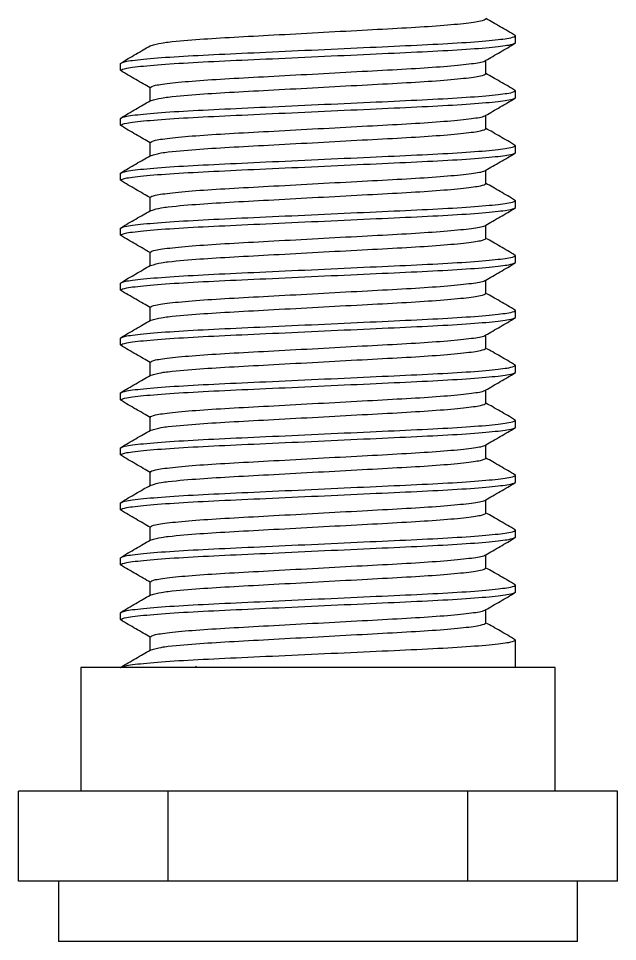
# Model space of a CAD drawing. Header units: inches. Extents: x 185 to 315, y 0 to 83.
# Drawn here: x 296.297 to 297.509, y 44.034 to 45.901 of the extents above; entities that cross this region are included whole.
import ezdxf

# ---------------------------------------------------------------- set-up
doc = ezdxf.new("R2010")
doc.units = ezdxf.units.IN
doc.header["$LTSCALE"] = 0.5
doc.header["$MEASUREMENT"] = 0
doc.layers.get('0').update_dxf_attribs({"color": 255, "linetype": 'CONTINUOUS'})
doc.layers.add('Hardware', color=242, linetype='CONTINUOUS')

# ---------------------------------------------------------------- blocks, each defined once
blk = doc.blocks.new('*U109')
at = {"layer": 'Hardware', "transparency": 16777216}
for p, q in [((0.4, 1.8179), (0.4, 1.8318)), ((-0.4, 1.7623), (-0.4, 1.7762)), ((0.3399, 1.7554), (0.3399, 1.7825)), ((-0.3399, 1.7005), (-0.3399, 1.7269)), ((0.4, 1.7068), (0.4, 1.7207)), ((-0.4, 1.6512), (-0.4, 1.6651)), ((0.3399, 1.6443), (0.3399, 1.6714)), ((-0.3399, 1.5894), (-0.3399, 1.6158)), ((0.4, 1.5957), (0.4, 1.6096)), ((-0.4, 1.5401), (-0.4, 1.554)), ((0.3399, 1.5332), (0.3399, 1.5603)), ((-0.3399, 1.4783), (-0.3399, 1.5047)), ((0.4, 1.4846), (0.4, 1.4984)), ((-0.4, 1.429), (-0.4, 1.4429)), ((0.3399, 1.4221), (0.3399, 1.4491)), ((-0.3399, 1.3672), (-0.3399, 1.3936)), ((0.4, 1.3734), (0.4, 1.3873)), ((-0.4, 1.3179), (-0.4, 1.3318)), ((0.3399, 1.3109), (0.3399, 1.338)), ((-0.3399, 1.2561), (-0.3399, 1.2825)), ((0.4, 1.2623), (0.4, 1.2762)), ((-0.4, 1.2068), (-0.4, 1.2207)), ((0.3399, 1.1998), (0.3399, 1.2269)), ((-0.3399, 1.145), (-0.3399, 1.1714)), ((0.4, 1.1512), (0.4, 1.1651)), ((-0.4, 1.0957), (-0.4, 1.1096)), ((0.3399, 1.0887), (0.3399, 1.1158)), ((-0.3399, 1.0339), (-0.3399, 1.0603)), ((0.4, 1.0401), (0.4, 1.054)), ((-0.4, 0.9846), (-0.4, 0.9984)), ((0.3399, 0.9776), (0.3399, 1.0047)), ((-0.3399, 0.9227), (-0.3399, 0.9491)), ((0.4, 0.929), (0.4, 0.9429)), ((-0.4, 0.8734), (-0.4, 0.8873)), ((0.3399, 0.8665), (0.3399, 0.8936)), ((-0.3399, 0.8116), (-0.3399, 0.838)), ((0.4, 0.8179), (0.4, 0.8318)), ((-0.4, 0.7623), (-0.4, 0.7762)), ((0.3399, 0.7554), (0.3399, 0.7825)), ((-0.3399, 0.7005), (-0.3399, 0.7269)), ((0.4, 0.7068), (0.4, 0.7207)), ((-0.4, 0.6512), (-0.4, 0.6651)), ((0.3399, 0.6443), (0.3399, 0.6714)), ((-0.3399, 0.5894), (-0.3399, 0.6158)), ((0.4, 0.554), (0.4, 0.6096)), ((-0.48, 0.554), (-0.48, 0.304)), ((0.48, 0.554), (-0.48, 0.554)), ((0.48, 0.304), (0.48, 0.554)), ((-0.6062, 0.122), (-0.6062, 0.304)), ((-0.3031, 0.304), (-0.6062, 0.304)), ((-0.3031, 0.122), (-0.3031, 0.304)), ((0.3031, 0.304), (-0.3031, 0.304)), ((0.3031, 0.122), (0.3031, 0.304)), ((0.6062, 0.304), (0.3031, 0.304)), ((0.6062, 0.122), (0.6062, 0.304)), ((-0.3031, 0.122), (-0.6062, 0.122)), ((-0.525, 0.122), (-0.525, 0)), ((0.3031, 0.122), (-0.3031, 0.122)), ((0.6062, 0.122), (0.3031, 0.122)), ((0.525, 0), (0.525, 0.122)), ((0.525, 0), (-0.525, 0))]:
    blk.add_line(p, q, dxfattribs=at)
for points, knots in [([(0.4, 1.8318), (0.3939, 1.8359), (0.3839, 1.8417), (0.3688, 1.8504), (0.3541, 1.8589), (0.3445, 1.8645), (0.3399, 1.8672)], [0, 0, 0, 0, 0.255288, 0.510529, 0.765723, 1, 1, 1, 1]), ([(-0.3399, 1.8116), (-0.3206, 1.8175), (-0.2887, 1.8212), (-0.2418, 1.8251), (-0.172, 1.8295), (-0.0894, 1.8338), (0, 1.8387), (0.0895, 1.8436), (0.1718, 1.848), (0.2428, 1.8523), (0.2975, 1.8572), (0.3332, 1.8621), (0.3377, 1.8651), (0.3399, 1.8665)], [0, 0, 0, 0, 0.036864, 0.134856, 0.229491, 0.324126, 0.422118, 0.520111, 0.614746, 0.70938, 0.807373, 0.905365, 1, 1, 1, 1]), ([(-0.4, 1.7762), (-0.3974, 1.7777), (-0.3922, 1.7806), (-0.3502, 1.7855), (-0.2857, 1.7904), (-0.2022, 1.7947), (-0.1053, 1.7991), (0, 1.804), (0.1053, 1.8089), (0.2022, 1.8133), (0.2856, 1.8176), (0.3509, 1.8225), (0.3857, 1.8269), (0.3957, 1.8294), (0.4, 1.8318)], [0, 0, 0, 0, 0.0800216, 0.1628775, 0.2457335, 0.3257551, 0.4057767, 0.4886326, 0.5714886, 0.6515102, 0.7315318, 0.8143877, 0.8972437, 0.951866, 0.951866, 0.951866, 0.951866]), ([(-0.4, 1.7623), (-0.3974, 1.7638), (-0.3922, 1.7667), (-0.3502, 1.7716), (-0.2857, 1.7765), (-0.2022, 1.7809), (-0.1053, 1.7852), (0, 1.7901), (0.1053, 1.795), (0.2022, 1.7994), (0.2856, 1.8037), (0.3509, 1.8086), (0.3857, 1.813), (0.3957, 1.8155), (0.4, 1.8179)], [0, 0, 0, 0, 0.0800216, 0.1628775, 0.2457335, 0.3257551, 0.4057767, 0.4886326, 0.5714886, 0.6515102, 0.7315318, 0.8143877, 0.8972437, 0.951866, 0.951866, 0.951866, 0.951866]), ([(-0.4, 1.7762), (-0.3939, 1.7803), (-0.3839, 1.7861), (-0.3688, 1.7949), (-0.3541, 1.8034), (-0.3445, 1.809), (-0.3399, 1.8116)], [0, 0, 0, 0, 0.255288, 0.510529, 0.765723, 1, 1, 1, 1]), ([(0.3399, 1.7825), (0.3437, 1.7847), (0.3537, 1.7905), (0.3688, 1.7992), (0.3839, 1.808), (0.3939, 1.8138), (0.4, 1.8179)], [0, 0, 0, 0, 0.249933, 0.499909, 0.749931, 1, 1, 1, 1]), ([(-0.3399, 1.7269), (-0.3377, 1.729), (-0.3332, 1.732), (-0.2975, 1.7369), (-0.2428, 1.7418), (-0.1718, 1.7461), (-0.0895, 1.7505), (0, 1.7554), (0.0895, 1.7603), (0.1718, 1.7646), (0.2428, 1.769), (0.2973, 1.7739), (0.3303, 1.7783), (0.3368, 1.7808), (0.3399, 1.7825)], [0, 0, 0, 0, 0.0841366, 0.171258, 0.2583794, 0.3425159, 0.4266525, 0.5137739, 0.6008953, 0.6850318, 0.7691684, 0.8562898, 0.9434112, 1, 1, 1, 1]), ([(-0.3399, 1.7269), (-0.3437, 1.7291), (-0.3537, 1.7349), (-0.3688, 1.7437), (-0.3839, 1.7524), (-0.3939, 1.7582), (-0.4, 1.7623)], [0, 0, 0, 0, 0.249933, 0.499909, 0.749931, 1, 1, 1, 1]), ([(-0.3399, 1.7005), (-0.3206, 1.7063), (-0.2887, 1.7101), (-0.2418, 1.714), (-0.172, 1.7183), (-0.0894, 1.7227), (0, 1.7276), (0.0895, 1.7325), (0.1718, 1.7369), (0.2428, 1.7412), (0.2975, 1.7461), (0.3332, 1.751), (0.3377, 1.754), (0.3399, 1.7554)], [0, 0, 0, 0, 0.036864, 0.134856, 0.229491, 0.324126, 0.422118, 0.520111, 0.614746, 0.70938, 0.807373, 0.905365, 1, 1, 1, 1]), ([(0.4, 1.7207), (0.3939, 1.7248), (0.3839, 1.7306), (0.3688, 1.7393), (0.3541, 1.7478), (0.3445, 1.7534), (0.3399, 1.7561)], [0, 0, 0, 0, 0.255288, 0.510529, 0.765723, 1, 1, 1, 1]), ([(-0.4, 1.6651), (-0.3974, 1.6665), (-0.3922, 1.6695), (-0.3502, 1.6744), (-0.2857, 1.6793), (-0.2022, 1.6836), (-0.1053, 1.688), (0, 1.6929), (0.1053, 1.6978), (0.2022, 1.7021), (0.2856, 1.7065), (0.3509, 1.7114), (0.3857, 1.7158), (0.3957, 1.7183), (0.4, 1.7207)], [0, 0, 0, 0, 0.0800216, 0.1628775, 0.2457335, 0.3257551, 0.4057767, 0.4886326, 0.5714886, 0.6515102, 0.7315318, 0.8143877, 0.8972437, 0.951866, 0.951866, 0.951866, 0.951866]), ([(-0.4, 1.6512), (-0.3974, 1.6527), (-0.3922, 1.6556), (-0.3502, 1.6605), (-0.2857, 1.6654), (-0.2022, 1.6697), (-0.1053, 1.6741), (0, 1.679), (0.1053, 1.6839), (0.2022, 1.6883), (0.2856, 1.6926), (0.3509, 1.6975), (0.3857, 1.7019), (0.3957, 1.7044), (0.4, 1.7068)], [0, 0, 0, 0, 0.0800216, 0.1628775, 0.2457335, 0.3257551, 0.4057767, 0.4886326, 0.5714886, 0.6515102, 0.7315318, 0.8143877, 0.8972437, 0.951866, 0.951866, 0.951866, 0.951866]), ([(-0.4, 1.6651), (-0.3939, 1.6692), (-0.3839, 1.675), (-0.3688, 1.6838), (-0.3541, 1.6923), (-0.3445, 1.6978), (-0.3399, 1.7005)], [0, 0, 0, 0, 0.255288, 0.510529, 0.765723, 1, 1, 1, 1]), ([(0.3399, 1.6714), (0.3437, 1.6736), (0.3537, 1.6794), (0.3688, 1.6881), (0.3839, 1.6969), (0.3939, 1.7027), (0.4, 1.7068)], [0, 0, 0, 0, 0.249933, 0.499909, 0.749931, 1, 1, 1, 1]), ([(-0.3399, 1.6158), (-0.3377, 1.6179), (-0.3332, 1.6209), (-0.2975, 1.6258), (-0.2428, 1.6307), (-0.1718, 1.635), (-0.0895, 1.6394), (0, 1.6443), (0.0895, 1.6492), (0.1718, 1.6535), (0.2428, 1.6579), (0.2973, 1.6628), (0.3303, 1.6672), (0.3368, 1.6697), (0.3399, 1.6714)], [0, 0, 0, 0, 0.0841366, 0.171258, 0.2583794, 0.3425159, 0.4266525, 0.5137739, 0.6008953, 0.6850318, 0.7691684, 0.8562898, 0.9434112, 1, 1, 1, 1]), ([(-0.3399, 1.6158), (-0.3437, 1.618), (-0.3537, 1.6238), (-0.3688, 1.6326), (-0.3839, 1.6413), (-0.3939, 1.6471), (-0.4, 1.6512)], [0, 0, 0, 0, 0.249933, 0.499909, 0.749931, 1, 1, 1, 1]), ([(-0.3399, 1.5894), (-0.3206, 1.5952), (-0.2887, 1.599), (-0.2418, 1.6029), (-0.172, 1.6072), (-0.0894, 1.6116), (0, 1.6165), (0.0895, 1.6214), (0.1718, 1.6258), (0.2428, 1.6301), (0.2975, 1.635), (0.3332, 1.6399), (0.3377, 1.6428), (0.3399, 1.6443)], [0, 0, 0, 0, 0.036864, 0.134856, 0.229491, 0.324126, 0.422118, 0.520111, 0.614746, 0.70938, 0.807373, 0.905365, 1, 1, 1, 1]), ([(0.4, 1.6096), (0.3939, 1.6137), (0.3839, 1.6195), (0.3688, 1.6282), (0.3541, 1.6367), (0.3445, 1.6423), (0.3399, 1.6443)], [0, 0, 0, 0, 0.255288, 0.510529, 0.765723, 1, 1, 1, 1]), ([(-0.4, 1.554), (-0.3974, 1.5554), (-0.3922, 1.5584), (-0.3502, 1.5633), (-0.2857, 1.5682), (-0.2022, 1.5725), (-0.1053, 1.5769), (0, 1.5818), (0.1053, 1.5867), (0.2022, 1.591), (0.2856, 1.5954), (0.3509, 1.6003), (0.3857, 1.6047), (0.3957, 1.6072), (0.4, 1.6096)], [0, 0, 0, 0, 0.0800216, 0.1628775, 0.2457335, 0.3257551, 0.4057767, 0.4886326, 0.5714886, 0.6515102, 0.7315318, 0.8143877, 0.8972437, 0.951866, 0.951866, 0.951866, 0.951866]), ([(-0.4, 1.5401), (-0.3974, 1.5415), (-0.3922, 1.5445), (-0.3502, 1.5494), (-0.2857, 1.5543), (-0.2022, 1.5586), (-0.1053, 1.563), (0, 1.5679), (0.1053, 1.5728), (0.2022, 1.5771), (0.2856, 1.5815), (0.3509, 1.5864), (0.3857, 1.5908), (0.3957, 1.5933), (0.4, 1.5957)], [0, 0, 0, 0, 0.0800216, 0.1628775, 0.2457335, 0.3257551, 0.4057767, 0.4886326, 0.5714886, 0.6515102, 0.7315318, 0.8143877, 0.8972437, 0.951866, 0.951866, 0.951866, 0.951866]), ([(-0.4, 1.554), (-0.3939, 1.5581), (-0.3839, 1.5639), (-0.3688, 1.5727), (-0.3541, 1.5811), (-0.3445, 1.5867), (-0.3399, 1.5894)], [0, 0, 0, 0, 0.255288, 0.510529, 0.765723, 1, 1, 1, 1]), ([(0.3399, 1.5603), (0.3437, 1.5625), (0.3537, 1.5683), (0.3688, 1.577), (0.3839, 1.5857), (0.3939, 1.5916), (0.4, 1.5957)], [0, 0, 0, 0, 0.249933, 0.499909, 0.749931, 1, 1, 1, 1]), ([(-0.3399, 1.5047), (-0.3377, 1.5068), (-0.3332, 1.5097), (-0.2975, 1.5146), (-0.2428, 1.5196), (-0.1718, 1.5239), (-0.0895, 1.5283), (0, 1.5332), (0.0895, 1.5381), (0.1718, 1.5424), (0.2428, 1.5468), (0.2973, 1.5517), (0.3303, 1.5561), (0.3368, 1.5585), (0.3399, 1.5603)], [0, 0, 0, 0, 0.0841366, 0.171258, 0.2583794, 0.3425159, 0.4266525, 0.5137739, 0.6008953, 0.6850318, 0.7691684, 0.8562898, 0.9434112, 1, 1, 1, 1]), ([(-0.3399, 1.5047), (-0.3437, 1.5069), (-0.3537, 1.5127), (-0.3688, 1.5215), (-0.3839, 1.5302), (-0.3939, 1.536), (-0.4, 1.5401)], [0, 0, 0, 0, 0.249933, 0.499909, 0.749931, 1, 1, 1, 1]), ([(-0.3399, 1.4783), (-0.3206, 1.4841), (-0.2887, 1.4879), (-0.2418, 1.4918), (-0.172, 1.4961), (-0.0894, 1.5005), (0, 1.5054), (0.0895, 1.5103), (0.1718, 1.5146), (0.2428, 1.519), (0.2975, 1.5239), (0.3332, 1.5288), (0.3377, 1.5317), (0.3399, 1.5332)], [0, 0, 0, 0, 0.036864, 0.134856, 0.229491, 0.324126, 0.422118, 0.520111, 0.614746, 0.70938, 0.807373, 0.905365, 1, 1, 1, 1]), ([(0.4, 1.4984), (0.3939, 1.5025), (0.3839, 1.5084), (0.3688, 1.5171), (0.3541, 1.5256), (0.3445, 1.5312), (0.3399, 1.5332)], [0, 0, 0, 0, 0.255288, 0.510529, 0.765723, 1, 1, 1, 1]), ([(-0.4, 1.4429), (-0.3974, 1.4443), (-0.3922, 1.4472), (-0.3502, 1.4521), (-0.2857, 1.4571), (-0.2022, 1.4614), (-0.1053, 1.4658), (0, 1.4707), (0.1053, 1.4756), (0.2022, 1.4799), (0.2856, 1.4843), (0.3509, 1.4892), (0.3857, 1.4936), (0.3957, 1.4961), (0.4, 1.4984)], [0, 0, 0, 0, 0.0800216, 0.1628775, 0.2457335, 0.3257551, 0.4057767, 0.4886326, 0.5714886, 0.6515102, 0.7315318, 0.8143877, 0.8972437, 0.951866, 0.951866, 0.951866, 0.951866]), ([(-0.4, 1.429), (-0.3974, 1.4304), (-0.3922, 1.4334), (-0.3502, 1.4383), (-0.2857, 1.4432), (-0.2022, 1.4475), (-0.1053, 1.4519), (0, 1.4568), (0.1053, 1.4617), (0.2022, 1.466), (0.2856, 1.4704), (0.3509, 1.4753), (0.3857, 1.4797), (0.3957, 1.4822), (0.4, 1.4846)], [0, 0, 0, 0, 0.0800216, 0.1628775, 0.2457335, 0.3257551, 0.4057767, 0.4886326, 0.5714886, 0.6515102, 0.7315318, 0.8143877, 0.8972437, 0.951866, 0.951866, 0.951866, 0.951866]), ([(-0.4, 1.4429), (-0.3939, 1.447), (-0.3839, 1.4528), (-0.3688, 1.4615), (-0.3541, 1.47), (-0.3445, 1.4756), (-0.3399, 1.4783)], [0, 0, 0, 0, 0.255288, 0.510529, 0.765723, 1, 1, 1, 1]), ([(0.3399, 1.4491), (0.3437, 1.4513), (0.3537, 1.4572), (0.3688, 1.4659), (0.3839, 1.4746), (0.3939, 1.4805), (0.4, 1.4846)], [0, 0, 0, 0, 0.249933, 0.499909, 0.749931, 1, 1, 1, 1]), ([(-0.3399, 1.3936), (-0.3377, 1.3957), (-0.3332, 1.3986), (-0.2975, 1.4035), (-0.2428, 1.4084), (-0.1718, 1.4128), (-0.0895, 1.4172), (0, 1.4221), (0.0895, 1.427), (0.1718, 1.4313), (0.2428, 1.4357), (0.2973, 1.4406), (0.3303, 1.445), (0.3368, 1.4474), (0.3399, 1.4491)], [0, 0, 0, 0, 0.0841366, 0.171258, 0.2583794, 0.3425159, 0.4266525, 0.5137739, 0.6008953, 0.6850318, 0.7691684, 0.8562898, 0.9434112, 1, 1, 1, 1]), ([(-0.3399, 1.3936), (-0.3437, 1.3958), (-0.3537, 1.4016), (-0.3688, 1.4103), (-0.3839, 1.4191), (-0.3939, 1.4249), (-0.4, 1.429)], [0, 0, 0, 0, 0.249933, 0.499909, 0.749931, 1, 1, 1, 1]), ([(-0.3399, 1.3672), (-0.3206, 1.373), (-0.2887, 1.3768), (-0.2418, 1.3807), (-0.172, 1.385), (-0.0894, 1.3894), (0, 1.3943), (0.0895, 1.3992), (0.1718, 1.4035), (0.2428, 1.4079), (0.2975, 1.4128), (0.3332, 1.4177), (0.3377, 1.4206), (0.3399, 1.4221)], [0, 0, 0, 0, 0.036864, 0.134856, 0.229491, 0.324126, 0.422118, 0.520111, 0.614746, 0.70938, 0.807373, 0.905365, 1, 1, 1, 1]), ([(0.4, 1.3873), (0.3939, 1.3914), (0.3839, 1.3973), (0.3688, 1.406), (0.3541, 1.4145), (0.3445, 1.4201), (0.3399, 1.4221)], [0, 0, 0, 0, 0.255288, 0.510529, 0.765723, 1, 1, 1, 1]), ([(-0.4, 1.3318), (-0.3974, 1.3332), (-0.3922, 1.3361), (-0.3502, 1.341), (-0.2857, 1.3459), (-0.2022, 1.3503), (-0.1053, 1.3547), (0, 1.3596), (0.1053, 1.3645), (0.2022, 1.3688), (0.2856, 1.3732), (0.3509, 1.3781), (0.3857, 1.3825), (0.3957, 1.385), (0.4, 1.3873)], [0, 0, 0, 0, 0.0800216, 0.1628775, 0.2457335, 0.3257551, 0.4057767, 0.4886326, 0.5714886, 0.6515102, 0.7315318, 0.8143877, 0.8972437, 0.951866, 0.951866, 0.951866, 0.951866]), ([(-0.4, 1.3179), (-0.3974, 1.3193), (-0.3922, 1.3222), (-0.3502, 1.3271), (-0.2857, 1.3321), (-0.2022, 1.3364), (-0.1053, 1.3408), (0, 1.3457), (0.1053, 1.3506), (0.2022, 1.3549), (0.2856, 1.3593), (0.3509, 1.3642), (0.3857, 1.3686), (0.3957, 1.3711), (0.4, 1.3734)], [0, 0, 0, 0, 0.0800216, 0.1628775, 0.2457335, 0.3257551, 0.4057767, 0.4886326, 0.5714886, 0.6515102, 0.7315318, 0.8143877, 0.8972437, 0.951866, 0.951866, 0.951866, 0.951866]), ([(-0.4, 1.3318), (-0.3939, 1.3359), (-0.3839, 1.3417), (-0.3688, 1.3504), (-0.3541, 1.3589), (-0.3445, 1.3645), (-0.3399, 1.3672)], [0, 0, 0, 0, 0.255288, 0.510529, 0.765723, 1, 1, 1, 1]), ([(0.3399, 1.338), (0.3437, 1.3402), (0.3537, 1.3461), (0.3688, 1.3548), (0.3839, 1.3635), (0.3939, 1.3693), (0.4, 1.3734)], [0, 0, 0, 0, 0.249933, 0.499909, 0.749931, 1, 1, 1, 1]), ([(-0.3399, 1.2825), (-0.3377, 1.2846), (-0.3332, 1.2875), (-0.2975, 1.2924), (-0.2428, 1.2973), (-0.1718, 1.3017), (-0.0895, 1.306), (0, 1.3109), (0.0895, 1.3158), (0.1718, 1.3202), (0.2428, 1.3246), (0.2973, 1.3295), (0.3303, 1.3339), (0.3368, 1.3363), (0.3399, 1.338)], [0, 0, 0, 0, 0.0841366, 0.171258, 0.2583794, 0.3425159, 0.4266525, 0.5137739, 0.6008953, 0.6850318, 0.7691684, 0.8562898, 0.9434112, 1, 1, 1, 1]), ([(-0.3399, 1.2825), (-0.3437, 1.2847), (-0.3537, 1.2905), (-0.3688, 1.2992), (-0.3839, 1.308), (-0.3939, 1.3138), (-0.4, 1.3179)], [0, 0, 0, 0, 0.249933, 0.499909, 0.749931, 1, 1, 1, 1]), ([(-0.3399, 1.2561), (-0.3206, 1.2619), (-0.2887, 1.2657), (-0.2418, 1.2696), (-0.172, 1.2739), (-0.0894, 1.2783), (0, 1.2832), (0.0895, 1.2881), (0.1718, 1.2924), (0.2428, 1.2968), (0.2975, 1.3017), (0.3332, 1.3066), (0.3377, 1.3095), (0.3399, 1.3109)], [0, 0, 0, 0, 0.036864, 0.134856, 0.229491, 0.324126, 0.422118, 0.520111, 0.614746, 0.70938, 0.807373, 0.905365, 1, 1, 1, 1]), ([(0.4, 1.2762), (0.3939, 1.2803), (0.3839, 1.2861), (0.3688, 1.2949), (0.3541, 1.3034), (0.3445, 1.309), (0.3399, 1.3109)], [0, 0, 0, 0, 0.255288, 0.510529, 0.765723, 1, 1, 1, 1]), ([(-0.4, 1.2207), (-0.3974, 1.2221), (-0.3922, 1.225), (-0.3502, 1.2299), (-0.2857, 1.2348), (-0.2022, 1.2392), (-0.1053, 1.2435), (0, 1.2484), (0.1053, 1.2533), (0.2022, 1.2577), (0.2856, 1.2621), (0.3509, 1.267), (0.3857, 1.2714), (0.3957, 1.2739), (0.4, 1.2762)], [0, 0, 0, 0, 0.0800216, 0.1628775, 0.2457335, 0.3257551, 0.4057767, 0.4886326, 0.5714886, 0.6515102, 0.7315318, 0.8143877, 0.8972437, 0.951866, 0.951866, 0.951866, 0.951866]), ([(-0.4, 1.2068), (-0.3974, 1.2082), (-0.3922, 1.2111), (-0.3502, 1.216), (-0.2857, 1.2209), (-0.2022, 1.2253), (-0.1053, 1.2297), (0, 1.2346), (0.1053, 1.2395), (0.2022, 1.2438), (0.2856, 1.2482), (0.3509, 1.2531), (0.3857, 1.2575), (0.3957, 1.26), (0.4, 1.2623)], [0, 0, 0, 0, 0.0800216, 0.1628775, 0.2457335, 0.3257551, 0.4057767, 0.4886326, 0.5714886, 0.6515102, 0.7315318, 0.8143877, 0.8972437, 0.951866, 0.951866, 0.951866, 0.951866]), ([(-0.4, 1.2207), (-0.3939, 1.2248), (-0.3839, 1.2306), (-0.3688, 1.2393), (-0.3541, 1.2478), (-0.3445, 1.2534), (-0.3399, 1.2561)], [0, 0, 0, 0, 0.255288, 0.510529, 0.765723, 1, 1, 1, 1]), ([(0.3399, 1.2269), (0.3437, 1.2291), (0.3537, 1.2349), (0.3688, 1.2437), (0.3839, 1.2524), (0.3939, 1.2582), (0.4, 1.2623)], [0, 0, 0, 0, 0.249933, 0.499909, 0.749931, 1, 1, 1, 1]), ([(-0.3399, 1.1714), (-0.3377, 1.1735), (-0.3332, 1.1764), (-0.2975, 1.1813), (-0.2428, 1.1862), (-0.1718, 1.1906), (-0.0895, 1.1949), (0, 1.1998), (0.0895, 1.2047), (0.1718, 1.2091), (0.2428, 1.2134), (0.2973, 1.2183), (0.3303, 1.2227), (0.3368, 1.2252), (0.3399, 1.2269)], [0, 0, 0, 0, 0.0841366, 0.171258, 0.2583794, 0.3425159, 0.4266525, 0.5137739, 0.6008953, 0.6850318, 0.7691684, 0.8562898, 0.9434112, 1, 1, 1, 1]), ([(-0.3399, 1.1714), (-0.3437, 1.1736), (-0.3537, 1.1794), (-0.3688, 1.1881), (-0.3839, 1.1969), (-0.3939, 1.2027), (-0.4, 1.2068)], [0, 0, 0, 0, 0.249933, 0.499909, 0.749931, 1, 1, 1, 1]), ([(-0.3399, 1.145), (-0.3206, 1.1508), (-0.2887, 1.1545), (-0.2418, 1.1584), (-0.172, 1.1628), (-0.0894, 1.1672), (0, 1.1721), (0.0895, 1.177), (0.1718, 1.1813), (0.2428, 1.1857), (0.2975, 1.1906), (0.3332, 1.1955), (0.3377, 1.1984), (0.3399, 1.1998)], [0, 0, 0, 0, 0.036864, 0.134856, 0.229491, 0.324126, 0.422118, 0.520111, 0.614746, 0.70938, 0.807373, 0.905365, 1, 1, 1, 1]), ([(0.4, 1.1651), (0.3939, 1.1692), (0.3839, 1.175), (0.3688, 1.1838), (0.3541, 1.1923), (0.3445, 1.1978), (0.3399, 1.1998)], [0, 0, 0, 0, 0.255288, 0.510529, 0.765723, 1, 1, 1, 1]), ([(-0.4, 1.1096), (-0.3974, 1.111), (-0.3922, 1.1139), (-0.3502, 1.1188), (-0.2857, 1.1237), (-0.2022, 1.1281), (-0.1053, 1.1324), (0, 1.1373), (0.1053, 1.1422), (0.2022, 1.1466), (0.2856, 1.1509), (0.3509, 1.1558), (0.3857, 1.1603), (0.3957, 1.1627), (0.4, 1.1651)], [0, 0, 0, 0, 0.0800216, 0.1628775, 0.2457335, 0.3257551, 0.4057767, 0.4886326, 0.5714886, 0.6515102, 0.7315318, 0.8143877, 0.8972437, 0.951866, 0.951866, 0.951866, 0.951866]), ([(-0.4, 1.0957), (-0.3974, 1.0971), (-0.3922, 1.1), (-0.3502, 1.1049), (-0.2857, 1.1098), (-0.2022, 1.1142), (-0.1053, 1.1185), (0, 1.1234), (0.1053, 1.1283), (0.2022, 1.1327), (0.2856, 1.1371), (0.3509, 1.142), (0.3857, 1.1464), (0.3957, 1.1489), (0.4, 1.1512)], [0, 0, 0, 0, 0.0800216, 0.1628775, 0.2457335, 0.3257551, 0.4057767, 0.4886326, 0.5714886, 0.6515102, 0.7315318, 0.8143877, 0.8972437, 0.951866, 0.951866, 0.951866, 0.951866]), ([(-0.4, 1.1096), (-0.3939, 1.1137), (-0.3839, 1.1195), (-0.3688, 1.1282), (-0.3541, 1.1367), (-0.3445, 1.1423), (-0.3399, 1.145)], [0, 0, 0, 0, 0.255288, 0.510529, 0.765723, 1, 1, 1, 1]), ([(0.3399, 1.1158), (0.3437, 1.118), (0.3537, 1.1238), (0.3688, 1.1326), (0.3839, 1.1413), (0.3939, 1.1471), (0.4, 1.1512)], [0, 0, 0, 0, 0.249933, 0.499909, 0.749931, 1, 1, 1, 1]), ([(-0.3399, 1.0603), (-0.3377, 1.0624), (-0.3332, 1.0653), (-0.2975, 1.0702), (-0.2428, 1.0751), (-0.1718, 1.0795), (-0.0895, 1.0838), (0, 1.0887), (0.0895, 1.0936), (0.1718, 1.098), (0.2428, 1.1023), (0.2973, 1.1072), (0.3303, 1.1116), (0.3368, 1.1141), (0.3399, 1.1158)], [0, 0, 0, 0, 0.0841366, 0.171258, 0.2583794, 0.3425159, 0.4266525, 0.5137739, 0.6008953, 0.6850318, 0.7691684, 0.8562898, 0.9434112, 1, 1, 1, 1]), ([(-0.3399, 1.0603), (-0.3437, 1.0625), (-0.3537, 1.0683), (-0.3688, 1.077), (-0.3839, 1.0857), (-0.3939, 1.0916), (-0.4, 1.0957)], [0, 0, 0, 0, 0.249933, 0.499909, 0.749931, 1, 1, 1, 1]), ([(-0.3399, 1.0339), (-0.3206, 1.0397), (-0.2887, 1.0434), (-0.2418, 1.0473), (-0.172, 1.0517), (-0.0894, 1.056), (0, 1.0609), (0.0895, 1.0658), (0.1718, 1.0702), (0.2428, 1.0746), (0.2975, 1.0795), (0.3332, 1.0844), (0.3377, 1.0873), (0.3399, 1.0887)], [0, 0, 0, 0, 0.036864, 0.134856, 0.229491, 0.324126, 0.422118, 0.520111, 0.614746, 0.70938, 0.807373, 0.905365, 1, 1, 1, 1]), ([(0.4, 1.054), (0.3939, 1.0581), (0.3839, 1.0639), (0.3688, 1.0727), (0.3541, 1.0811), (0.3445, 1.0867), (0.3399, 1.0887)], [0, 0, 0, 0, 0.255288, 0.510529, 0.765723, 1, 1, 1, 1]), ([(-0.4, 0.9984), (-0.3974, 0.9999), (-0.3922, 1.0028), (-0.3502, 1.0077), (-0.2857, 1.0126), (-0.2022, 1.017), (-0.1053, 1.0213), (0, 1.0262), (0.1053, 1.0311), (0.2022, 1.0355), (0.2856, 1.0398), (0.3509, 1.0447), (0.3857, 1.0491), (0.3957, 1.0516), (0.4, 1.054)], [0, 0, 0, 0, 0.0800216, 0.1628775, 0.2457335, 0.3257551, 0.4057767, 0.4886326, 0.5714886, 0.6515102, 0.7315318, 0.8143877, 0.8972437, 0.951866, 0.951866, 0.951866, 0.951866]), ([(-0.4, 0.9846), (-0.3974, 0.986), (-0.3922, 0.9889), (-0.3502, 0.9938), (-0.2857, 0.9987), (-0.2022, 1.0031), (-0.1053, 1.0074), (0, 1.0123), (0.1053, 1.0172), (0.2022, 1.0216), (0.2856, 1.0259), (0.3509, 1.0308), (0.3857, 1.0353), (0.3957, 1.0377), (0.4, 1.0401)], [0, 0, 0, 0, 0.0800216, 0.1628775, 0.2457335, 0.3257551, 0.4057767, 0.4886326, 0.5714886, 0.6515102, 0.7315318, 0.8143877, 0.8972437, 0.951866, 0.951866, 0.951866, 0.951866]), ([(-0.4, 0.9984), (-0.3939, 1.0025), (-0.3839, 1.0084), (-0.3688, 1.0171), (-0.3541, 1.0256), (-0.3445, 1.0312), (-0.3399, 1.0339)], [0, 0, 0, 0, 0.255288, 0.510529, 0.765723, 1, 1, 1, 1]), ([(0.3399, 1.0047), (0.3437, 1.0069), (0.3537, 1.0127), (0.3688, 1.0215), (0.3839, 1.0302), (0.3939, 1.036), (0.4, 1.0401)], [0, 0, 0, 0, 0.249933, 0.499909, 0.749931, 1, 1, 1, 1]), ([(-0.3399, 0.9491), (-0.3377, 0.9513), (-0.3332, 0.9542), (-0.2975, 0.9591), (-0.2428, 0.964), (-0.1718, 0.9684), (-0.0895, 0.9727), (0, 0.9776), (0.0895, 0.9825), (0.1718, 0.9869), (0.2428, 0.9912), (0.2973, 0.9961), (0.3303, 1.0005), (0.3368, 1.003), (0.3399, 1.0047)], [0, 0, 0, 0, 0.0841366, 0.171258, 0.2583794, 0.3425159, 0.4266525, 0.5137739, 0.6008953, 0.6850318, 0.7691684, 0.8562898, 0.9434112, 1, 1, 1, 1]), ([(-0.3399, 0.9491), (-0.3437, 0.9513), (-0.3537, 0.9572), (-0.3688, 0.9659), (-0.3839, 0.9746), (-0.3939, 0.9805), (-0.4, 0.9846)], [0, 0, 0, 0, 0.249933, 0.499909, 0.749931, 1, 1, 1, 1]), ([(-0.3399, 0.9227), (-0.3206, 0.9286), (-0.2887, 0.9323), (-0.2418, 0.9362), (-0.172, 0.9406), (-0.0894, 0.9449), (0, 0.9498), (0.0895, 0.9547), (0.1718, 0.9591), (0.2428, 0.9634), (0.2975, 0.9684), (0.3332, 0.9733), (0.3377, 0.9762), (0.3399, 0.9776)], [0, 0, 0, 0, 0.036864, 0.134856, 0.229491, 0.324126, 0.422118, 0.520111, 0.614746, 0.70938, 0.807373, 0.905365, 1, 1, 1, 1]), ([(0.4, 0.9429), (0.3939, 0.947), (0.3839, 0.9528), (0.3688, 0.9615), (0.3541, 0.97), (0.3445, 0.9756), (0.3399, 0.9776)], [0, 0, 0, 0, 0.255288, 0.510529, 0.765723, 1, 1, 1, 1]), ([(-0.4, 0.8873), (-0.3974, 0.8888), (-0.3922, 0.8917), (-0.3502, 0.8966), (-0.2857, 0.9015), (-0.2022, 0.9059), (-0.1053, 0.9102), (0, 0.9151), (0.1053, 0.92), (0.2022, 0.9244), (0.2856, 0.9287), (0.3509, 0.9336), (0.3857, 0.938), (0.3957, 0.9405), (0.4, 0.9429)], [0, 0, 0, 0, 0.0800216, 0.1628775, 0.2457335, 0.3257551, 0.4057767, 0.4886326, 0.5714886, 0.6515102, 0.7315318, 0.8143877, 0.8972437, 0.951866, 0.951866, 0.951866, 0.951866]), ([(-0.4, 0.8734), (-0.3974, 0.8749), (-0.3922, 0.8778), (-0.3502, 0.8827), (-0.2857, 0.8876), (-0.2022, 0.892), (-0.1053, 0.8963), (0, 0.9012), (0.1053, 0.9061), (0.2022, 0.9105), (0.2856, 0.9148), (0.3509, 0.9197), (0.3857, 0.9241), (0.3957, 0.9266), (0.4, 0.929)], [0, 0, 0, 0, 0.0800216, 0.1628775, 0.2457335, 0.3257551, 0.4057767, 0.4886326, 0.5714886, 0.6515102, 0.7315318, 0.8143877, 0.8972437, 0.951866, 0.951866, 0.951866, 0.951866]), ([(-0.4, 0.8873), (-0.3939, 0.8914), (-0.3839, 0.8973), (-0.3688, 0.906), (-0.3541, 0.9145), (-0.3445, 0.9201), (-0.3399, 0.9227)], [0, 0, 0, 0, 0.255288, 0.510529, 0.765723, 1, 1, 1, 1]), ([(0.3399, 0.8936), (0.3437, 0.8958), (0.3537, 0.9016), (0.3688, 0.9103), (0.3839, 0.9191), (0.3939, 0.9249), (0.4, 0.929)], [0, 0, 0, 0, 0.249933, 0.499909, 0.749931, 1, 1, 1, 1]), ([(-0.3399, 0.838), (-0.3377, 0.8402), (-0.3332, 0.8431), (-0.2975, 0.848), (-0.2428, 0.8529), (-0.1718, 0.8572), (-0.0895, 0.8616), (0, 0.8665), (0.0895, 0.8714), (0.1718, 0.8758), (0.2428, 0.8801), (0.2973, 0.885), (0.3303, 0.8894), (0.3368, 0.8919), (0.3399, 0.8936)], [0, 0, 0, 0, 0.0841366, 0.171258, 0.2583794, 0.3425159, 0.4266525, 0.5137739, 0.6008953, 0.6850318, 0.7691684, 0.8562898, 0.9434112, 1, 1, 1, 1]), ([(-0.3399, 0.838), (-0.3437, 0.8402), (-0.3537, 0.8461), (-0.3688, 0.8548), (-0.3839, 0.8635), (-0.3939, 0.8693), (-0.4, 0.8734)], [0, 0, 0, 0, 0.249933, 0.499909, 0.749931, 1, 1, 1, 1]), ([(-0.3399, 0.8116), (-0.3206, 0.8175), (-0.2887, 0.8212), (-0.2418, 0.8251), (-0.172, 0.8295), (-0.0894, 0.8338), (0, 0.8387), (0.0895, 0.8436), (0.1718, 0.848), (0.2428, 0.8523), (0.2975, 0.8572), (0.3332, 0.8621), (0.3377, 0.8651), (0.3399, 0.8665)], [0, 0, 0, 0, 0.036864, 0.134856, 0.229491, 0.324126, 0.422118, 0.520111, 0.614746, 0.70938, 0.807373, 0.905365, 1, 1, 1, 1]), ([(0.4, 0.8318), (0.3939, 0.8359), (0.3839, 0.8417), (0.3688, 0.8504), (0.3541, 0.8589), (0.3445, 0.8645), (0.3399, 0.8665)], [0, 0, 0, 0, 0.255288, 0.510529, 0.765723, 1, 1, 1, 1]), ([(-0.4, 0.7762), (-0.3974, 0.7777), (-0.3922, 0.7806), (-0.3502, 0.7855), (-0.2857, 0.7904), (-0.2022, 0.7947), (-0.1053, 0.7991), (0, 0.804), (0.1053, 0.8089), (0.2022, 0.8133), (0.2856, 0.8176), (0.3509, 0.8225), (0.3857, 0.8269), (0.3957, 0.8294), (0.4, 0.8318)], [0, 0, 0, 0, 0.0800216, 0.1628775, 0.2457335, 0.3257551, 0.4057767, 0.4886326, 0.5714886, 0.6515102, 0.7315318, 0.8143877, 0.8972437, 0.951866, 0.951866, 0.951866, 0.951866]), ([(-0.4, 0.7623), (-0.3974, 0.7638), (-0.3922, 0.7667), (-0.3502, 0.7716), (-0.2857, 0.7765), (-0.2022, 0.7809), (-0.1053, 0.7852), (0, 0.7901), (0.1053, 0.795), (0.2022, 0.7994), (0.2856, 0.8037), (0.3509, 0.8086), (0.3857, 0.813), (0.3957, 0.8155), (0.4, 0.8179)], [0, 0, 0, 0, 0.0800216, 0.1628775, 0.2457335, 0.3257551, 0.4057767, 0.4886326, 0.5714886, 0.6515102, 0.7315318, 0.8143877, 0.8972437, 0.951866, 0.951866, 0.951866, 0.951866]), ([(-0.4, 0.7762), (-0.3939, 0.7803), (-0.3839, 0.7861), (-0.3688, 0.7949), (-0.3541, 0.8034), (-0.3445, 0.809), (-0.3399, 0.8116)], [0, 0, 0, 0, 0.255288, 0.510529, 0.765723, 1, 1, 1, 1]), ([(0.3399, 0.7825), (0.3437, 0.7847), (0.3537, 0.7905), (0.3688, 0.7992), (0.3839, 0.808), (0.3939, 0.8138), (0.4, 0.8179)], [0, 0, 0, 0, 0.249933, 0.499909, 0.749931, 1, 1, 1, 1]), ([(-0.3399, 0.7269), (-0.3377, 0.729), (-0.3332, 0.732), (-0.2975, 0.7369), (-0.2428, 0.7418), (-0.1718, 0.7461), (-0.0895, 0.7505), (0, 0.7554), (0.0895, 0.7603), (0.1718, 0.7646), (0.2428, 0.769), (0.2973, 0.7739), (0.3303, 0.7783), (0.3368, 0.7808), (0.3399, 0.7825)], [0, 0, 0, 0, 0.0841366, 0.171258, 0.2583794, 0.3425159, 0.4266525, 0.5137739, 0.6008953, 0.6850318, 0.7691684, 0.8562898, 0.9434112, 1, 1, 1, 1]), ([(-0.3399, 0.7269), (-0.3437, 0.7291), (-0.3537, 0.7349), (-0.3688, 0.7437), (-0.3839, 0.7524), (-0.3939, 0.7582), (-0.4, 0.7623)], [0, 0, 0, 0, 0.249933, 0.499909, 0.749931, 1, 1, 1, 1]), ([(-0.3399, 0.7005), (-0.3206, 0.7063), (-0.2887, 0.7101), (-0.2418, 0.714), (-0.172, 0.7183), (-0.0894, 0.7227), (0, 0.7276), (0.0895, 0.7325), (0.1718, 0.7369), (0.2428, 0.7412), (0.2975, 0.7461), (0.3332, 0.751), (0.3377, 0.754), (0.3399, 0.7554)], [0, 0, 0, 0, 0.036864, 0.134856, 0.229491, 0.324126, 0.422118, 0.520111, 0.614746, 0.70938, 0.807373, 0.905365, 1, 1, 1, 1]), ([(0.4, 0.7207), (0.3939, 0.7248), (0.3839, 0.7306), (0.3688, 0.7393), (0.3541, 0.7478), (0.3445, 0.7534), (0.3399, 0.7554)], [0, 0, 0, 0, 0.255288, 0.510529, 0.765723, 1, 1, 1, 1]), ([(-0.4, 0.6651), (-0.3974, 0.6665), (-0.3922, 0.6695), (-0.3502, 0.6744), (-0.2857, 0.6793), (-0.2022, 0.6836), (-0.1053, 0.688), (0, 0.6929), (0.1053, 0.6978), (0.2022, 0.7021), (0.2856, 0.7065), (0.3509, 0.7114), (0.3857, 0.7158), (0.3957, 0.7183), (0.4, 0.7207)], [0, 0, 0, 0, 0.0800216, 0.1628775, 0.2457335, 0.3257551, 0.4057767, 0.4886326, 0.5714886, 0.6515102, 0.7315318, 0.8143877, 0.8972437, 0.951866, 0.951866, 0.951866, 0.951866]), ([(-0.4, 0.6512), (-0.3974, 0.6527), (-0.3922, 0.6556), (-0.3502, 0.6605), (-0.2857, 0.6654), (-0.2022, 0.6697), (-0.1053, 0.6741), (0, 0.679), (0.1053, 0.6839), (0.2022, 0.6883), (0.2856, 0.6926), (0.3509, 0.6975), (0.3857, 0.7019), (0.3957, 0.7044), (0.4, 0.7068)], [0, 0, 0, 0, 0.0800216, 0.1628775, 0.2457335, 0.3257551, 0.4057767, 0.4886326, 0.5714886, 0.6515102, 0.7315318, 0.8143877, 0.8972437, 0.951866, 0.951866, 0.951866, 0.951866]), ([(-0.4, 0.6651), (-0.3939, 0.6692), (-0.3839, 0.675), (-0.3688, 0.6838), (-0.3541, 0.6923), (-0.3445, 0.6978), (-0.3399, 0.7005)], [0, 0, 0, 0, 0.255288, 0.510529, 0.765723, 1, 1, 1, 1]), ([(0.3399, 0.6714), (0.3437, 0.6736), (0.3537, 0.6794), (0.3688, 0.6881), (0.3839, 0.6969), (0.3939, 0.7027), (0.4, 0.7068)], [0, 0, 0, 0, 0.249933, 0.499909, 0.749931, 1, 1, 1, 1]), ([(-0.3399, 0.6158), (-0.3377, 0.6179), (-0.3332, 0.6209), (-0.2975, 0.6258), (-0.2428, 0.6307), (-0.1718, 0.635), (-0.0895, 0.6394), (0, 0.6443), (0.0895, 0.6492), (0.1718, 0.6535), (0.2428, 0.6579), (0.2973, 0.6628), (0.3303, 0.6672), (0.3368, 0.6697), (0.3399, 0.6714)], [0, 0, 0, 0, 0.0841366, 0.171258, 0.2583794, 0.3425159, 0.4266525, 0.5137739, 0.6008953, 0.6850318, 0.7691684, 0.8562898, 0.9434112, 1, 1, 1, 1]), ([(-0.3399, 0.6158), (-0.3437, 0.618), (-0.3537, 0.6238), (-0.3688, 0.6326), (-0.3839, 0.6413), (-0.3939, 0.6471), (-0.4, 0.6512)], [0, 0, 0, 0, 0.249933, 0.499909, 0.749931, 1, 1, 1, 1]), ([(-0.3399, 0.5894), (-0.3206, 0.5952), (-0.2887, 0.599), (-0.2418, 0.6029), (-0.172, 0.6072), (-0.0894, 0.6116), (0, 0.6165), (0.0895, 0.6214), (0.1718, 0.6258), (0.2428, 0.6301), (0.2975, 0.635), (0.3332, 0.6399), (0.3377, 0.6428), (0.3399, 0.6443)], [0, 0, 0, 0, 0.036864, 0.134856, 0.229491, 0.324126, 0.422118, 0.520111, 0.614746, 0.70938, 0.807373, 0.905365, 1, 1, 1, 1]), ([(0.4, 0.6096), (0.3939, 0.6137), (0.3839, 0.6195), (0.3688, 0.6282), (0.3541, 0.6367), (0.3445, 0.6423), (0.3399, 0.6443)], [0, 0, 0, 0, 0.255288, 0.510529, 0.765723, 1, 1, 1, 1]), ([(-0.4, 0.554), (-0.3974, 0.5554), (-0.3922, 0.5584), (-0.3502, 0.5633), (-0.2857, 0.5682), (-0.2022, 0.5725), (-0.1053, 0.5769), (0, 0.5818), (0.1053, 0.5867), (0.2022, 0.591), (0.2856, 0.5954), (0.3509, 0.6003), (0.3857, 0.6047), (0.3957, 0.6072), (0.4, 0.6096)], [0, 0, 0, 0, 0.0800216, 0.1628775, 0.2457335, 0.3257551, 0.4057767, 0.4886326, 0.5714886, 0.6515102, 0.7315318, 0.8143877, 0.8972437, 0.951866, 0.951866, 0.951866, 0.951866]), ([(-0.4, 0.554), (-0.3939, 0.5581), (-0.3839, 0.5639), (-0.3688, 0.5727), (-0.3541, 0.5811), (-0.3445, 0.5867), (-0.3399, 0.5894)], [0, 0, 0, 0, 0.255288, 0.510529, 0.765723, 1, 1, 1, 1])]:
    blk.add_open_spline(points, degree=3, knots=knots, dxfattribs=at)
blk.add_open_spline([(-0.2461, 0.5565), (-0.2474, 0.5557), (-0.2487, 0.5548), (-0.25, 0.554)], degree=3, dxfattribs=at)

msp = doc.modelspace()

# ---------------------------------------------------------------- block references
at = {"transparency": 16777216}
msp.add_blockref('*U109', (296.90291, 44.03351), dxfattribs=at)

doc.saveas('drawing.dxf')
